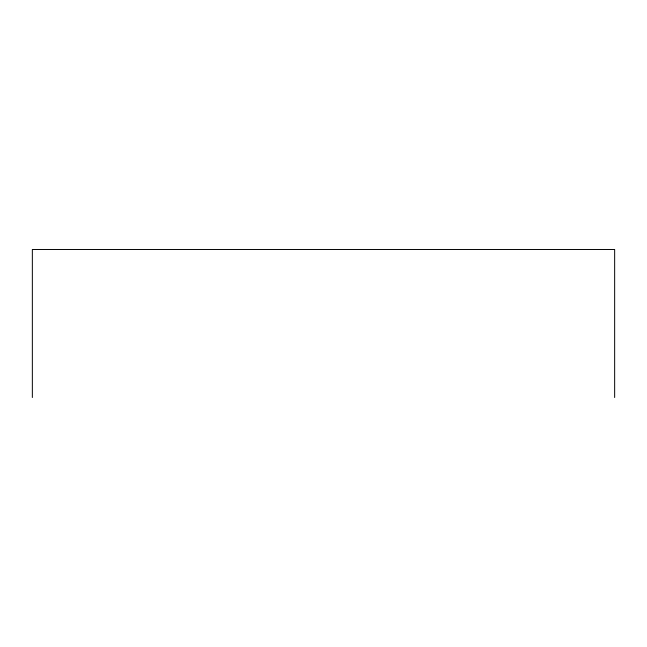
<?xml version="1.0" encoding="UTF-8"?>
<svg xmlns="http://www.w3.org/2000/svg" width="647" height="647" viewBox="0 0 647 647"><rect width="100%" height="100%" fill="white"/><g stroke="black" fill="none" stroke-linecap="round" stroke-linejoin="round"><path stroke-width="0.97" d="M614.65 397.517L614.65 249.483L32.35 249.483L32.35 397.517"/></g></svg>
